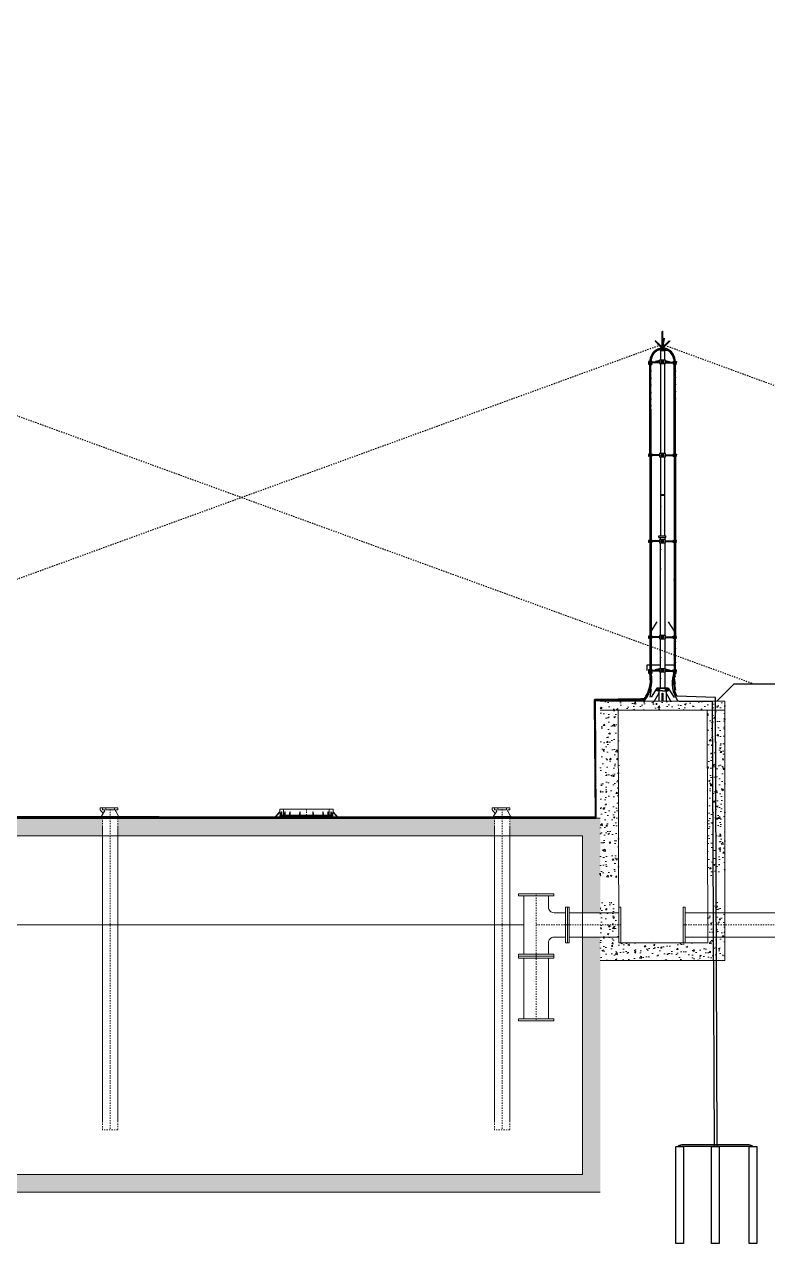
# Model space of a CAD drawing. Header units: millimetres. Extents: x -9869 to 940, y 100 to 694.
# Drawn here: x 552.9 to 612.5, y 166.5 to 264.2 of the extents above; entities that cross this region are included whole.
import ezdxf

# ---------------------------------------------------------------- set-up
doc = ezdxf.new("R2010")
doc.units = ezdxf.units.MM
for name, pattern in [('DASHDOT2', [0.5, 0.25, -0.125, 0, -0.125]), ('DASHED', [0.75, 0.5, -0.25]), ('SGC_DASHDOT', [1, 0.5, -0.25, 0, -0.25]), ('SGC_HIDDEN', [0.375, 0.25, -0.125])]:
    doc.linetypes.add(name, pattern=pattern)
for name, color, linetype, lineweight in [('37-P-HS-AG-Q', 4, 'Continuous', 9), ('Alvenaria', 8, 'Continuous', 9), ('PAREDE', 7, 'Continuous', 9), ('SGC-Conexoes (Linhas Externas)', 6, 'Continuous', 9), ('SGC-EIXOS', 9, 'SGC_DASHDOT', 9), ('SGC-PONTAS', 2, 'SGC_HIDDEN', 9), ('SGC-Tubos (Desenho Bifilar)', 6, 'Continuous', 9)]:
    doc.layers.add(name, color=color, linetype=linetype, lineweight=lineweight)
for name, color, linetype in [('_incêndio 240', 240, 'Continuous'), ('BSBAS--LC--', 1, 'DASHDOT2'), ('level 5', 3, 'Continuous')]:
    doc.layers.add(name, color=color, linetype=linetype)

# ---------------------------------------------------------------- blocks, each defined once
blk = doc.blocks.new('BB-1-CA06-N10-D250-S0-L5800')
at = {"layer": 'SGC-EIXOS'}
blk.add_line((2900, 0), (-2900, 0), dxfattribs=at)
at = {"layer": 'SGC-Tubos (Desenho Bifilar)'}
for p, q in [((2878, 137), (-2878, 137)), ((2878, -137), (-2878, -137))]:
    blk.add_line(p, q, dxfattribs=at)
for points in [[(-2900, -200), (-2900, 200), (-2878, 200), (-2878, -200)], [(2900, -200), (2900, 200), (2878, 200), (2878, -200)]]:
    blk.add_lwpolyline(points, close=True, dxfattribs=at)
blk = doc.blocks.new('BB-1-CG01-N10-D250-S250', base_point=(276853, 44976))
at = {"layer": 'SGC-Conexoes (Linhas Externas)'}
blk.add_line((276525, 44839), (277181, 44839), dxfattribs=at)
for points in [[(276716, 45304), (276716, 45177, -0.414214), (276653, 45113), (276525, 45113)], [(276990, 45304), (276990, 45177, 0.414214), (277054, 45113), (277181, 45113)]]:
    blk.add_lwpolyline(points, format="xyb", dxfattribs=at)
for points in [[(276653, 45326), (277053, 45326), (277053, 45304), (276653, 45304)], [(276503, 44776), (276503, 45176), (276525, 45176), (276525, 44776)], [(277203, 44776), (277203, 45176), (277181, 45176), (277181, 44776)]]:
    blk.add_lwpolyline(points, close=True, dxfattribs=at)
at = {"layer": 'SGC-EIXOS'}
for p, q in [((276853, 44976), (276853, 45326)), ((277203, 44976), (276503, 44976))]:
    blk.add_line(p, q, dxfattribs=at)
blk = doc.blocks.new('BB-1-CA06-N10-D250-S0-L600')
at = {"layer": 'SGC-EIXOS'}
blk.add_line((300, 0), (-300, 0), dxfattribs=at)
at = {"layer": 'SGC-Tubos (Desenho Bifilar)'}
for p, q in [((278, 137), (-278, 137)), ((278, -137), (-278, -137))]:
    blk.add_line(p, q, dxfattribs=at)
for points in [[(-300, -200), (-300, 200), (-278, 200), (-278, -200)], [(300, -200), (300, 200), (278, 200), (278, -200)]]:
    blk.add_lwpolyline(points, close=True, dxfattribs=at)
blk = doc.blocks.new('BB-1-CA06-N10-D250-S0-L727')
at = {"layer": 'SGC-EIXOS'}
blk.add_line((363.5, 0), (-363.5, 0), dxfattribs=at)
at = {"layer": 'SGC-Tubos (Desenho Bifilar)'}
for p, q in [((341.5, 137), (-341.5, 137)), ((341.5, -137), (-341.5, -137))]:
    blk.add_line(p, q, dxfattribs=at)
for points in [[(-363.5, -200), (-363.5, 200), (-341.5, 200), (-341.5, -200)], [(363.5, -200), (363.5, 200), (341.5, 200), (341.5, -200)]]:
    blk.add_lwpolyline(points, close=True, dxfattribs=at)
blk = doc.blocks.new('BB-2-LC01-N0-D0-S0', base_point=(-106625, -46704))
at = {"layer": 'SGC-Conexoes (Linhas Externas)'}
for p, q in [((-106979, -46798), (-106926, -46735)), ((-106975, -46798), (-106921, -46735)), ((-106930, -46798), (-106904, -46735)), ((-106926, -46735), (-106921, -46735)), ((-106925, -46704), (-106325, -46704)), ((-106925, -46704), (-106925, -46735)), ((-106925, -46798), (-106900, -46735)), ((-106921, -46795), (-106921, -46735)), ((-106330, -46771), (-106920, -46771)), ((-106920, -46771), (-106920, -46779)), ((-106920, -46779), (-106330, -46779)), ((-106904, -46735), (-106900, -46735)), ((-106900, -46798), (-106900, -46735)), ((-106884, -46798), (-106869, -46735)), ((-106882, -46704), (-106369, -46704)), ((-106882, -46704), (-106882, -46771)), ((-106879, -46798), (-106865, -46735)), ((-106869, -46735), (-106865, -46735)), ((-106865, -46798), (-106865, -46735)), ((-106822, -46798), (-106812, -46735)), ((-106817, -46798), (-106807, -46735)), ((-106812, -46735), (-106807, -46735)), ((-106807, -46798), (-106807, -46735)), ((-106787, -46771), (-106787, -46779)), ((-106764, -46771), (-106764, -46779)), ((-106708, -46798), (-106701, -46735)), ((-106703, -46798), (-106697, -46735)), ((-106701, -46735), (-106697, -46735)), ((-106697, -46798), (-106697, -46735)), ((-106547, -46798), (-106554, -46735)), ((-106549, -46735), (-106554, -46735)), ((-106554, -46798), (-106554, -46735)), ((-106543, -46798), (-106549, -46735)), ((-106487, -46771), (-106487, -46779)), ((-106464, -46771), (-106464, -46779)), ((-106439, -46735), (-106443, -46735)), ((-106433, -46798), (-106443, -46735)), ((-106443, -46798), (-106443, -46735)), ((-106429, -46798), (-106439, -46735)), ((-106382, -46735), (-106386, -46735)), ((-106371, -46798), (-106386, -46735)), ((-106386, -46798), (-106386, -46735)), ((-106367, -46798), (-106382, -46735)), ((-106369, -46704), (-106369, -46771)), ((-106325, -46798), (-106351, -46735)), ((-106347, -46735), (-106351, -46735)), ((-106351, -46798), (-106351, -46735)), ((-106321, -46798), (-106347, -46735)), ((-106330, -46771), (-106330, -46779)), ((-106276, -46798), (-106329, -46735)), ((-106325, -46735), (-106329, -46735)), ((-106329, -46795), (-106329, -46735)), ((-106325, -46704), (-106325, -46735)), ((-106271, -46798), (-106325, -46735)), ((-107045, -46798), (-106205, -46798)), ((-107045, -46804), (-107045, -46798)), ((-107045, -46804), (-106205, -46804)), ((-106205, -46804), (-106205, -46798)), ((-106205, -46804), (-106205, -46798))]:
    blk.add_line(p, q, dxfattribs=at)
at = {"layer": 'SGC-EIXOS'}
blk.add_line((-106625, -46704), (-106625, -46804), dxfattribs=at)
blk = doc.blocks.new('BB-1-GA01-N0-D0-S0', base_point=(134464, 232532))
at = {"layer": 'SGC-Conexoes (Linhas Externas)'}
for p, q in [((134351, 232646), (134351, 232622)), ((134383, 232646), (134351, 232646)), ((134385, 232582), (134351, 232622)), ((134379, 232646), (134379, 232624)), ((134379, 232646), (134549, 232646)), ((134414, 232646), (134414, 232624)), ((134414, 232624), (134514, 232624)), ((134514, 232646), (134514, 232624)), ((134549, 232646), (134549, 232624)), ((134367, 232549), (134561, 232549)), ((134367, 232532), (134561, 232532))]:
    blk.add_line(p, q, dxfattribs=at)
for points in [[(134367, 232532), (134367, 232549, -0.137976), (134368, 232554), (134402, 232609, 0.58566), (134393, 232624), (134379, 232624)], [(134561, 232532), (134561, 232549, 0.137976), (134559, 232554), (134526, 232609, -0.58566), (134534, 232624), (134549, 232624)]]:
    blk.add_lwpolyline(points, format="xyb", dxfattribs=at)
at = {"layer": 'SGC-EIXOS'}
blk.add_line((134464, 232532), (134464, 232646), dxfattribs=at)
blk = doc.blocks.new('BB-1-CA12-N0-D150-S0-L3500')
at = {"layer": 'SGC-EIXOS'}
blk.add_line((1750, 0), (-1750, 0), dxfattribs=at)
at = {"layer": 'SGC-PONTAS'}
for points in [[(-1649.5, -85), (-1750, -85), (-1750, 85), (-1649.5, 85)], [(1649.5, -85), (1750, -85), (1750, 85), (1649.5, 85)]]:
    blk.add_lwpolyline(points, dxfattribs=at)
at = {"layer": 'SGC-Tubos (Desenho Bifilar)'}
for p, q in [((1649.5, 85), (-1649.5, 85)), ((1649.5, -85), (-1649.5, -85))]:
    blk.add_line(p, q, dxfattribs=at)
blk = doc.blocks.new('*X168')
at = {"color": 0, "linetype": 'ByBlock'}
for p, q in [((387.03, 152.6), (387.03, 152.67)), ((387.04, 152.6), (387.04, 152.67)), ((387.05, 152.6), (387.05, 152.67)), ((387.07, 152.6), (387.07, 152.67)), ((387.08, 152.6), (387.08, 152.67))]:
    blk.add_line(p, q, dxfattribs=at)
blk = doc.blocks.new('*X167')
at = {"color": 0, "linetype": 'ByBlock'}
for p, q in [((387.03, 152.6), (387.03, 152.67)), ((387.04, 152.6), (387.04, 152.67)), ((387.05, 152.6), (387.05, 152.67)), ((387.07, 152.6), (387.07, 152.67)), ((387.08, 152.6), (387.08, 152.67))]:
    blk.add_line(p, q, dxfattribs=at)
blk = doc.blocks.new('*X169')
at = {"color": 0}
for p, q in [((221.64, 187.65), (221.66, 187.65)), ((221.64, 187.62), (221.7, 187.62)), ((221.64, 187.58), (221.76, 187.58)), ((221.64, 187.54), (222.58, 187.54)), ((221.64, 187.5), (222.58, 187.5)), ((221.64, 187.47), (222.58, 187.47)), ((221.64, 187.43), (222.58, 187.43)), ((221.64, 187.39), (222.58, 187.39)), ((221.97, 187.58), (222.25, 187.58)), ((222.03, 187.62), (222.19, 187.62)), ((222.07, 187.65), (222.15, 187.65)), ((222.1, 187.69), (222.12, 187.69)), ((222.46, 187.58), (222.58, 187.58)), ((222.52, 187.62), (222.58, 187.62)), ((222.56, 187.65), (222.58, 187.65))]:
    blk.add_line(p, q, dxfattribs=at)
blk = doc.blocks.new('*X170')
at = {"color": 0, "linetype": 'ByBlock'}
for p, q in [((387.03, 152.6), (387.03, 152.67)), ((387.04, 152.6), (387.04, 152.67)), ((387.05, 152.6), (387.05, 152.67)), ((387.07, 152.6), (387.07, 152.67)), ((387.08, 152.6), (387.08, 152.67))]:
    blk.add_line(p, q, dxfattribs=at)
blk = doc.blocks.new('*X171')
at = {"color": 0, "linetype": 'ByBlock'}
for p, q in [((387.03, 152.6), (387.03, 152.67)), ((387.04, 152.6), (387.04, 152.67)), ((387.05, 152.6), (387.05, 152.67)), ((387.07, 152.6), (387.07, 152.67)), ((387.08, 152.6), (387.08, 152.67))]:
    blk.add_line(p, q, dxfattribs=at)
blk = doc.blocks.new('*X166')
at = {"color": 0, "linetype": 'ByBlock'}
for p, q in [((387.03, 152.6), (387.03, 152.67)), ((387.04, 152.6), (387.04, 152.67)), ((387.05, 152.6), (387.05, 152.67)), ((387.07, 152.6), (387.07, 152.67)), ((387.08, 152.6), (387.08, 152.67))]:
    blk.add_line(p, q, dxfattribs=at)

msp = doc.modelspace()

# ---------------------------------------------------------------- hatches: boundary and pattern name
at = {"layer": '_incêndio 240'}
h = msp.add_hatch(dxfattribs=at)
h.set_pattern_fill('ANSI31', color=256, scale=0.028558)
h.set_pattern_definition([(45, (3301563.98253, -7430699.69552), (-0.0641148643053, 0.0641148643053), [])])
h.paths.add_polyline_path([(473.837, 210.784), (470.541, 210.771), (470.541, 210.66), (473.837, 210.664)])
h.paths.add_polyline_path([(480.894, 210.814), (473.837, 210.784), (473.837, 210.664), (480.894, 210.672)])
h.paths.add_polyline_path([(470.541, 210.771), (469.687, 210.767), (469.688, 210.659), (470.541, 210.66)])
h.paths.add_polyline_path([(481.608, 210.817), (480.894, 210.814), (480.894, 210.672), (481.608, 210.672)])
h.paths.add_polyline_path([(486.874, 210.839), (481.608, 210.817), (481.608, 210.672), (486.874, 210.678)])
h.paths.add_polyline_path([(598.682, 210.009), (602.641, 210.062), (602.782, 210.278, 0.203754), (603.133, 212.217), (603.068, 212.217), (603.043, 212.066, -0.176714), (602.715, 210.389), (602.58, 210.209), (602.315, 210.169), (598.642, 210.11), (598.581, 210.073), (598.662, 200.689), (500.177, 200.768), (499.787, 200.626), (598.739, 200.626)])
at = {"layer": 'Alvenaria'}
h = msp.add_hatch(dxfattribs=at)
h.set_pattern_fill('AR-CONC', color=256, scale=0.00714)
h.set_pattern_definition([(50, (-144.1113, -7117.4084), (1.30071405, -0.11379768), [0.13600817, -1.49608983]), (355, (-144.1113, -7117.4084), (-0.25162169, 1.36405728), [0.10880653, -1.19687603]), (100.451445, (-144.003, -7117.4179), (1.04909236, 1.25025954), [0.11558916, -1.27148176]), (46.1842, (-144.1113, -7117.0457), (1.93537864, -0.30016273), [0.20401225, -2.24413474]), (96.635558, (-143.95, -7117.0707), (1.69495543, 1.7665078), [0.1733838, -1.90722436]), (351.18415, (-144.1113, -7117.0457), (1.6949554, 1.7665078), [0.16320956, -1.7953059]), (21, (-143.93, -7117.1364), (1.08245645, -0.73012609), [0.13600817, -1.49608983]), (326, (-143.93, -7117.1364), (0.44123782, 1.31501666), [0.10880653, -1.19687186]), (71.451445, (-143.8398, -7117.1972), (1.52369427, 0.58489058), [0.11558916, -1.27147957]), (37.5, (-144.11135, -7117.4084), (0.022051195, 0.603683767), [0, -1.18236432, 0, -1.21500628, 0, -1.201405466]), (7.5, (-144.11135, -7117.4084), (0.477061404, 0.71524285), [0, -0.692734925, 0, -1.15516269, 0, -0.45789416]), (327.5, (-144.51574, -7117.4084), (0.968053972, -0.040900576), [0, -0.45336055, 0, -1.41448493, 0, -1.87691269]), (317.5, (-144.6971, -7117.4084), (1.05757366, 0.181533355), [0, -0.58936872, 0, -0.93936307, 0, -1.33288003])])
h.paths.add_polyline_path([(599.053, 200.626), (591.806, 200.626), (591.806, 199.909), (591.806, 199.199), (597.625, 199.199), (597.625, 193.037), (599.053, 193.037)], flags=17)
h.paths.add_polyline_path([(590.593, 199.909), (590.593, 200.626), (590.507, 200.626), (560.393, 200.626), (560.393, 199.909), (560.393, 199.199), (590.593, 199.199)], flags=17)
h.paths.add_polyline_path([(559.179, 200.626), (559.093, 200.626), (528.979, 200.626), (528.979, 199.909), (528.979, 199.199), (558.358, 199.199), (559.179, 199.199), (559.179, 199.909)], flags=17)
h.paths.add_polyline_path([(527.765, 200.626), (527.679, 200.626), (497.565, 200.626), (497.565, 199.909), (497.565, 199.199), (527.765, 199.199), (527.765, 199.909)], flags=17)
h.paths.add_polyline_path([(599.053, 191.081), (597.625, 191.081), (597.625, 172.068), (493.388, 172.068), (493.388, 199.199), (496.351, 199.199), (496.351, 199.909), (496.351, 200.626), (493.388, 200.626), (493.388, 208.621), (492.401, 208.682), (492.401, 208.318), (492.265, 208.318), (491.96, 208.318), (491.96, 175.374), (489.14, 175.374), (489.119, 175.373), (489.119, 175.374), (483.393, 175.374), (483.393, 209.908), (482.679, 209.908), (482.679, 210.622), (481.247, 210.622), (479.823, 210.622), (470.541, 210.622), (470.541, 209.194), (481.965, 209.194), (481.965, 173.946), (491.96, 173.946), (491.96, 170.64), (599.053, 170.64)])
h = msp.add_hatch(dxfattribs=at)
h.set_pattern_fill('AR-CONC', color=256, scale=0.00714)
h.set_pattern_definition([(50, (629.974, -6763.8705), (1.30071405, -0.11379768), [0.13600817, -1.49608983]), (355, (629.974, -6763.8705), (-0.25162169, 1.36405728), [0.10880653, -1.19687603]), (100.451445, (630.0823, -6763.88), (1.04909236, 1.25025954), [0.11558916, -1.27148176]), (46.1842, (629.974, -6763.5078), (1.93537864, -0.30016273), [0.20401225, -2.24413474]), (96.635558, (630.1352, -6763.5328), (1.69495543, 1.7665078), [0.1733838, -1.90722436]), (351.18415, (629.974, -6763.5078), (1.6949554, 1.7665078), [0.16320956, -1.7953059]), (21, (630.1553, -6763.5985), (1.08245645, -0.73012609), [0.13600817, -1.49608983]), (326, (630.1553, -6763.5985), (0.44123782, 1.31501666), [0.10880653, -1.19687186]), (71.451445, (630.2455, -6763.6593), (1.52369427, 0.58489058), [0.11558916, -1.27147957]), (37.5, (629.97395, -6763.8705), (0.022051195, 0.603683767), [0, -1.18236432, 0, -1.21500628, 0, -1.20140547]), (7.5, (629.97395, -6763.8705), (0.477061404, 0.71524285), [0, -0.692734925, 0, -1.15516269, 0, -0.45789416]), (327.5, (629.56956, -6763.8705), (0.968053972, -0.040900576), [0, -0.45336055, 0, -1.41448493, 0, -1.87691269]), (317.5, (629.3882, -6763.8705), (1.05757366, 0.18153335), [0, -0.58936872, 0, -0.93936307, 0, -1.33288003])])
h.paths.add_polyline_path([(609.048, 209.974), (599.053, 209.974), (599.053, 209.26), (609.048, 209.26)])
h.paths.add_polyline_path([(609.048, 209.26), (607.687, 209.26), (607.687, 195.828), (609.048, 195.828)])
edge = h.paths.add_edge_path()
edge.add_line((600.547, 209.26), (599.053, 209.26))
edge.add_line((599.053, 209.26), (599.053, 195.964))
edge.add_line((599.053, 195.964), (599.796, 197.652))
edge.add_arc((599.976, 198.06), 0.446, 180, 246.23885, ccw=False)
edge.add_arc((599.976, 198.06), 0.446, 0, 180, ccw=False)
edge.add_arc((599.976, 198.06), 0.446, -113.76115, 0, ccw=False)
edge.add_line((599.796, 197.652), (599.053, 195.964))
edge.add_line((599.053, 195.964), (599.053, 195.828))
edge.add_line((599.053, 195.828), (600.547, 195.828))
edge.add_line((600.547, 195.828), (600.547, 209.26))
h.paths.add_polyline_path([(600.547, 193.872), (599.053, 193.872), (599.053, 189.205), (609.048, 189.205), (609.048, 193.872), (607.687, 193.872), (607.687, 190.631), (600.547, 190.631)])

# ---------------------------------------------------------------- linework, layer by layer
at = {"layer": '37-P-HS-AG-Q'}
msp.add_line((592.944, 192.059), (493.388, 192.059), dxfattribs=at)
at = {"layer": '_incêndio 240'}
for p, q in [((604.012, 238.494), (604.011, 239.571)), ((604.07, 238.494), (604.07, 239.571)), ((603.785, 238.488), (603.473, 238.8)), ((603.832, 238.524), (603.514, 238.842)), ((603.785, 238.488), (603.95, 238.324)), ((603.991, 238.365), (603.825, 238.531)), ((603.983, 238.494), (604.099, 238.494)), ((603.983, 238.378), (603.983, 238.494)), ((603.983, 238.378), (604.098, 238.378)), ((604.068, 238.596), (604.154, 239.037)), ((604.089, 238.365), (604.255, 238.531)), ((604.126, 238.592), (604.098, 238.451)), ((604.098, 238.378), (604.098, 238.494)), ((604.126, 238.592), (604.211, 239.026)), ((604.295, 238.488), (604.13, 238.324)), ((604.249, 238.524), (604.566, 238.842)), ((604.295, 238.488), (604.607, 238.801)), ((603.128, 237.599), (603.062, 237.195)), ((603.205, 237.782), (603.155, 237.446)), ((603.311, 237.924), (603.312, 237.778)), ((603.536, 238.126), (603.515, 237.992)), ((603.681, 238.208), (603.66, 238.074)), ((603.844, 238.257), (603.822, 238.123)), ((603.886, 238.076), (604.199, 238.076)), ((603.886, 238.076), (603.886, 237.296)), ((603.924, 238.283), (603.924, 238.273)), ((603.94, 238.334), (603.925, 238.32)), ((603.925, 238.32), (603.925, 238.274)), ((603.929, 238.083), (603.929, 238.156)), ((604.147, 238.083), (603.929, 238.083)), ((604.039, 238.286), (604.039, 238.162)), ((604.14, 238.334), (604.152, 238.32)), ((604.147, 238.153), (604.147, 238.083)), ((604.152, 238.32), (604.152, 238.274)), ((604.199, 238.076), (604.199, 237.296)), ((604.258, 238.257), (604.279, 238.123)), ((604.42, 238.208), (604.442, 238.074)), ((604.565, 238.126), (604.586, 237.992)), ((604.79, 237.924), (604.789, 237.778)), ((604.897, 237.782), (604.947, 237.446)), ((604.973, 237.599), (605.039, 237.195)), ((603.217, 237.195), (602.935, 237.195)), ((603.217, 237.19), (602.935, 237.19)), ((602.935, 237.16), (603.217, 237.159)), ((602.95, 237.144), (602.935, 237.16)), ((602.95, 237.094), (602.935, 237.079)), ((602.935, 237.079), (603.217, 237.079)), ((603.217, 237.048), (602.935, 237.048)), ((603.217, 237.043), (602.935, 237.043)), ((603.202, 237.144), (602.951, 237.144)), ((603.202, 237.094), (602.951, 237.094)), ((603.024, 229.772), (603.026, 237.043)), ((603.119, 236.973), (603.024, 236.394)), ((603.119, 236.472), (603.024, 235.893)), ((603.037, 237.043), (603.026, 236.975)), ((603.128, 229.772), (603.119, 237.043)), ((603.202, 237.144), (603.217, 237.159)), ((603.823, 237.144), (603.202, 237.144)), ((603.823, 237.094), (603.202, 237.094)), ((603.202, 237.094), (603.217, 237.079)), ((603.823, 237.288), (603.484, 237.196)), ((603.484, 237.196), (603.497, 237.148)), ((603.497, 237.148), (603.823, 237.233)), ((603.815, 237.296), (603.815, 237.043)), ((603.898, 237.296), (603.815, 237.296)), ((603.815, 237.043), (603.898, 237.043)), ((603.886, 237.043), (603.886, 229.818)), ((604.041, 237.296), (603.888, 237.296)), ((603.888, 237.043), (604.041, 237.043)), ((603.945, 237.187), (603.909, 237.187)), ((603.909, 237.187), (603.937, 237.187)), ((603.909, 237.187), (603.909, 237.15)), ((603.909, 237.15), (603.909, 237.187)), ((603.909, 237.15), (603.945, 237.15)), ((603.915, 237.187), (603.915, 237.15)), ((603.922, 237.187), (603.922, 237.15)), ((603.928, 237.187), (603.928, 237.15)), ((603.934, 237.187), (603.934, 237.15)), ((603.937, 237.187), (603.945, 237.187)), ((603.939, 237.187), (603.939, 237.15)), ((603.945, 237.215), (603.945, 237.124)), ((603.989, 237.214), (603.945, 237.214)), ((603.99, 237.197), (603.945, 237.197)), ((603.99, 237.142), (603.945, 237.142)), ((603.945, 237.124), (603.99, 237.124)), ((603.991, 237.043), (603.991, 237.296)), ((604.041, 237.296), (604.041, 237.043)), ((604.211, 237.296), (604.041, 237.296)), ((604.041, 237.043), (604.211, 237.043)), ((604.091, 237.213), (604.139, 237.213)), ((604.139, 237.195), (604.091, 237.195)), ((604.091, 237.141), (604.139, 237.141)), ((604.139, 237.123), (604.091, 237.123)), ((604.092, 237.296), (604.092, 237.043)), ((604.139, 237.213), (604.139, 237.123)), ((604.199, 237.043), (604.199, 229.818)), ((604.278, 237.296), (604.211, 237.296)), ((604.211, 237.043), (604.278, 237.043)), ((604.278, 237.043), (604.278, 237.296)), ((604.278, 237.288), (604.617, 237.196)), ((604.604, 237.148), (604.278, 237.233)), ((604.278, 237.144), (604.899, 237.144)), ((604.278, 237.094), (604.899, 237.094)), ((604.617, 237.196), (604.604, 237.148)), ((604.884, 237.195), (605.167, 237.195)), ((604.884, 237.19), (605.167, 237.19)), ((605.167, 237.16), (604.884, 237.159)), ((604.899, 237.144), (604.884, 237.159)), ((604.899, 237.094), (604.884, 237.079)), ((605.167, 237.079), (604.884, 237.079)), ((604.884, 237.048), (605.167, 237.048)), ((604.884, 237.043), (605.167, 237.043)), ((604.899, 237.144), (605.15, 237.144)), ((604.899, 237.094), (605.15, 237.094)), ((604.973, 229.772), (604.982, 237.043)), ((604.982, 236.973), (605.077, 236.394)), ((604.982, 236.472), (605.077, 235.893)), ((605.064, 237.043), (605.075, 236.975)), ((605.077, 229.772), (605.075, 237.043)), ((605.151, 237.144), (605.167, 237.16)), ((605.151, 237.094), (605.167, 237.079)), ((603.119, 235.899), (603.026, 235.332)), ((604.982, 235.899), (605.075, 235.332)), ((603.124, 235.368), (603.026, 234.771)), ((603.119, 234.751), (603.026, 234.185)), ((604.977, 235.368), (605.075, 234.771)), ((604.982, 234.751), (605.075, 234.185)), ((603.122, 233.699), (603.022, 233.087)), ((603.124, 234.248), (603.024, 233.636)), ((604.971, 233.699), (605.071, 233.087)), ((604.973, 234.248), (605.073, 233.636)), ((603.119, 232.601), (603.018, 231.989)), ((603.12, 233.15), (603.02, 232.538)), ((604.967, 232.601), (605.067, 231.989)), ((604.969, 233.15), (605.069, 232.538)), ((603.117, 232.052), (603.016, 231.44)), ((604.965, 232.052), (605.065, 231.44)), ((603.113, 230.954), (603.012, 230.341)), ((603.115, 231.503), (603.014, 230.89)), ((604.961, 230.954), (605.061, 230.341)), ((604.963, 231.503), (605.063, 230.89)), ((603.217, 229.772), (602.935, 229.772)), ((603.217, 229.767), (602.935, 229.767)), ((602.935, 229.736), (603.217, 229.736)), ((602.95, 229.721), (602.935, 229.736)), ((602.95, 229.671), (602.935, 229.656)), ((602.935, 229.656), (603.217, 229.656)), ((603.217, 229.625), (602.935, 229.625)), ((603.217, 229.62), (602.935, 229.62)), ((603.202, 229.721), (602.951, 229.721)), ((603.202, 229.671), (602.951, 229.671)), ((603.111, 230.405), (603.01, 229.792)), ((603.024, 229.62), (603.024, 222.87)), ((603.122, 229.62), (603.024, 229.021)), ((603.03, 229.62), (603.024, 229.582)), ((603.128, 229.62), (603.128, 222.87)), ((603.202, 229.721), (603.217, 229.736)), ((603.823, 229.721), (603.202, 229.721)), ((603.823, 229.671), (603.202, 229.671)), ((603.202, 229.671), (603.217, 229.656)), ((603.815, 229.818), (603.815, 229.566)), ((603.898, 229.818), (603.815, 229.818)), ((603.815, 229.566), (603.898, 229.566)), ((603.886, 229.566), (603.886, 223.242)), ((604.041, 229.818), (603.888, 229.818)), ((603.888, 229.566), (604.041, 229.566)), ((603.945, 229.709), (603.909, 229.709)), ((603.909, 229.709), (603.937, 229.709)), ((603.909, 229.709), (603.909, 229.672)), ((603.909, 229.672), (603.909, 229.709)), ((603.909, 229.672), (603.945, 229.672)), ((603.915, 229.709), (603.915, 229.672)), ((603.922, 229.709), (603.922, 229.672)), ((603.928, 229.709), (603.928, 229.672)), ((603.934, 229.709), (603.934, 229.672)), ((603.937, 229.709), (603.945, 229.709)), ((603.939, 229.709), (603.939, 229.673)), ((603.945, 229.737), (603.945, 229.647)), ((603.989, 229.736), (603.945, 229.736)), ((603.99, 229.719), (603.945, 229.719)), ((603.99, 229.664), (603.945, 229.664)), ((603.945, 229.647), (603.99, 229.647)), ((603.99, 229.818), (604.093, 229.818)), ((603.991, 229.566), (603.991, 229.818)), ((604.041, 229.818), (604.041, 229.566)), ((604.211, 229.818), (604.041, 229.818)), ((604.041, 229.566), (604.211, 229.566)), ((604.091, 229.735), (604.139, 229.735)), ((604.091, 229.718), (604.139, 229.718)), ((604.091, 229.663), (604.139, 229.663)), ((604.139, 229.646), (604.091, 229.646)), ((604.092, 229.818), (604.092, 229.566)), ((604.139, 229.735), (604.139, 229.646)), ((604.199, 229.566), (604.199, 223.242)), ((604.278, 229.818), (604.211, 229.818)), ((604.211, 229.566), (604.278, 229.566)), ((604.278, 229.566), (604.278, 229.818)), ((604.278, 229.721), (604.899, 229.721)), ((604.278, 229.671), (604.899, 229.671)), ((604.884, 229.772), (605.167, 229.772)), ((604.884, 229.767), (605.167, 229.767)), ((605.167, 229.736), (604.884, 229.736)), ((604.899, 229.721), (604.884, 229.736)), ((604.899, 229.671), (604.884, 229.656)), ((605.167, 229.656), (604.884, 229.656)), ((604.884, 229.625), (605.167, 229.625)), ((604.884, 229.62), (605.167, 229.62)), ((604.899, 229.721), (605.15, 229.721)), ((604.899, 229.671), (605.15, 229.671)), ((604.959, 230.405), (605.06, 229.792)), ((604.973, 229.62), (604.973, 222.87)), ((604.979, 229.62), (605.077, 229.021)), ((605.071, 229.62), (605.077, 229.582)), ((605.077, 229.62), (605.077, 222.87)), ((605.151, 229.721), (605.167, 229.736)), ((605.151, 229.671), (605.167, 229.656)), ((603.142, 229.124), (603.042, 228.512)), ((604.991, 229.124), (605.091, 228.512)), ((603.138, 228.026), (603.038, 227.414)), ((603.14, 228.575), (603.04, 227.963)), ((604.987, 228.026), (605.087, 227.414)), ((604.989, 228.575), (605.089, 227.963)), ((603.134, 226.928), (603.034, 226.315)), ((603.136, 227.477), (603.036, 226.864)), ((604.983, 226.928), (605.083, 226.315)), ((604.985, 227.477), (605.085, 226.864)), ((603.13, 225.83), (603.03, 225.217)), ((603.132, 226.379), (603.032, 225.766)), ((604.979, 225.83), (605.079, 225.217)), ((604.981, 226.379), (605.081, 225.766)), ((603.126, 224.732), (603.026, 224.119)), ((603.128, 225.281), (603.028, 224.668)), ((604.975, 224.732), (605.075, 224.119)), ((604.977, 225.281), (605.077, 224.668)), ((603.128, 224.183), (603.026, 223.558)), ((604.973, 224.183), (605.075, 223.558)), ((603.217, 222.87), (602.935, 222.87)), ((603.217, 222.865), (602.935, 222.865)), ((602.935, 222.835), (603.217, 222.835)), ((602.95, 222.82), (602.935, 222.835)), ((602.95, 222.769), (602.935, 222.754)), ((602.935, 222.754), (603.217, 222.754)), ((603.217, 222.724), (602.935, 222.724)), ((603.202, 222.82), (602.951, 222.82)), ((603.202, 222.769), (602.951, 222.769)), ((603.128, 223.622), (603.026, 222.997)), ((603.128, 223.061), (603.097, 222.87)), ((603.202, 222.82), (603.217, 222.835)), ((603.823, 222.82), (603.202, 222.82)), ((603.823, 222.769), (603.202, 222.769)), ((603.202, 222.769), (603.217, 222.754)), ((603.761, 223.242), (604.325, 223.242)), ((603.761, 223.092), (603.761, 223.242)), ((603.761, 223.092), (604.325, 223.092)), ((603.815, 222.917), (603.815, 222.664)), ((603.898, 222.917), (603.815, 222.917)), ((603.848, 223.092), (603.848, 222.917)), ((604.041, 222.917), (603.888, 222.917)), ((603.909, 222.808), (603.937, 222.808)), ((603.945, 222.808), (603.909, 222.808)), ((603.909, 222.771), (603.909, 222.808)), ((603.909, 222.808), (603.909, 222.771)), ((603.945, 222.771), (603.909, 222.771)), ((603.915, 222.808), (603.915, 222.771)), ((603.922, 222.808), (603.922, 222.771)), ((603.928, 222.808), (603.928, 222.771)), ((603.934, 222.808), (603.934, 222.771)), ((603.937, 222.808), (603.945, 222.808)), ((603.939, 222.808), (603.939, 222.771)), ((603.945, 222.835), (603.945, 222.745)), ((603.989, 222.835), (603.945, 222.835)), ((603.99, 222.818), (603.945, 222.818)), ((603.99, 222.763), (603.945, 222.763)), ((603.945, 222.745), (603.99, 222.745)), ((603.991, 222.664), (603.991, 222.917)), ((604.041, 222.917), (604.041, 222.664)), ((604.211, 222.917), (604.041, 222.917)), ((604.091, 222.834), (604.139, 222.834)), ((604.139, 222.816), (604.091, 222.816)), ((604.139, 222.762), (604.091, 222.762)), ((604.139, 222.744), (604.091, 222.744)), ((604.092, 222.917), (604.092, 222.664)), ((604.139, 222.834), (604.139, 222.744)), ((604.278, 222.917), (604.211, 222.917)), ((604.239, 223.092), (604.239, 222.917)), ((604.278, 222.664), (604.278, 222.917)), ((604.278, 222.82), (604.899, 222.82)), ((604.278, 222.769), (604.899, 222.769)), ((604.325, 223.092), (604.325, 223.242)), ((604.884, 222.87), (605.167, 222.87)), ((604.884, 222.865), (605.167, 222.865)), ((605.167, 222.835), (604.884, 222.835)), ((604.899, 222.82), (604.884, 222.835)), ((604.899, 222.769), (604.884, 222.754)), ((605.167, 222.754), (604.884, 222.754)), ((604.884, 222.724), (605.167, 222.724)), ((604.899, 222.82), (605.15, 222.82)), ((604.899, 222.769), (605.15, 222.769)), ((604.973, 223.622), (605.075, 222.997)), ((604.973, 223.061), (605.004, 222.87)), ((605.151, 222.82), (605.167, 222.835)), ((605.151, 222.769), (605.167, 222.754)), ((603.217, 222.719), (602.935, 222.719)), ((603.024, 222.719), (603.026, 217.493)), ((603.11, 221.825), (603.026, 221.314)), ((603.072, 222.719), (603.03, 222.462)), ((603.128, 222.555), (603.033, 221.976)), ((603.128, 222.719), (603.128, 217.493)), ((603.815, 222.664), (603.898, 222.664)), ((603.848, 222.664), (603.848, 216.58)), ((603.888, 222.664), (604.041, 222.664)), ((604.041, 222.664), (604.211, 222.664)), ((604.211, 222.664), (604.278, 222.664)), ((604.239, 222.664), (604.239, 216.58)), ((604.884, 222.719), (605.167, 222.719)), ((604.973, 222.719), (604.973, 217.493)), ((604.973, 222.555), (605.068, 221.976)), ((604.992, 221.825), (605.075, 221.314)), ((605.029, 222.719), (605.071, 222.462)), ((605.077, 222.719), (605.075, 217.493)), ((603.122, 220.829), (603.022, 220.216)), ((603.124, 221.378), (603.024, 220.765)), ((604.971, 220.829), (605.071, 220.216)), ((604.973, 221.378), (605.073, 220.765)), ((603.12, 220.28), (603.02, 219.667)), ((604.969, 220.28), (605.069, 219.667)), ((603.119, 219.73), (603.018, 219.118)), ((604.967, 219.73), (605.067, 219.118)), ((603.026, 217.493), (603.027, 215.496)), ((603.128, 217.493), (603.129, 215.648)), ((604.973, 217.493), (604.972, 215.648)), ((605.075, 217.493), (605.075, 215.496)), ((603.128, 215.915), (603.027, 215.295)), ((603.591, 216.352), (603.129, 215.618)), ((603.848, 216.754), (603.849, 215.238)), ((604.239, 216.754), (604.24, 215.238)), ((604.502, 216.352), (604.972, 215.604)), ((604.973, 215.915), (605.075, 215.295)), ((603.217, 215.186), (602.935, 215.186)), ((603.217, 215.181), (602.935, 215.181)), ((602.935, 215.151), (603.217, 215.151)), ((602.95, 215.135), (602.935, 215.151)), ((602.95, 215.085), (602.935, 215.07)), ((602.935, 215.07), (603.217, 215.07)), ((603.217, 215.039), (602.935, 215.04)), ((603.217, 215.034), (602.935, 215.034)), ((603.202, 215.135), (602.951, 215.135)), ((603.202, 215.085), (602.951, 215.085)), ((603.076, 215.034), (603.026, 214.73)), ((603.027, 215.496), (603.027, 215.186)), ((603.027, 215.034), (603.027, 212.817)), ((603.129, 215.358), (603.101, 215.186)), ((603.129, 215.648), (603.129, 215.186)), ((603.129, 215.034), (603.13, 212.817)), ((603.202, 215.135), (603.217, 215.151)), ((603.823, 215.135), (603.202, 215.135)), ((603.823, 215.085), (603.202, 215.085)), ((603.202, 215.085), (603.217, 215.07)), ((603.815, 215.238), (603.815, 214.985)), ((603.898, 215.238), (603.815, 215.238)), ((603.815, 214.985), (603.898, 214.985)), ((603.849, 214.985), (603.849, 212.588)), ((604.041, 215.238), (603.888, 215.238)), ((603.888, 214.985), (604.041, 214.985)), ((603.909, 215.129), (603.937, 215.129)), ((603.945, 215.129), (603.909, 215.129)), ((603.909, 215.092), (603.909, 215.129)), ((603.909, 215.129), (603.909, 215.092)), ((603.909, 215.092), (603.945, 215.092)), ((603.915, 215.129), (603.915, 215.092)), ((603.922, 215.129), (603.922, 215.092)), ((603.928, 215.129), (603.928, 215.092)), ((603.934, 215.129), (603.934, 215.092)), ((603.937, 215.129), (603.945, 215.129)), ((603.939, 215.129), (603.939, 215.092)), ((603.945, 215.157), (603.945, 215.066)), ((603.989, 215.156), (603.945, 215.156)), ((603.99, 215.139), (603.945, 215.139)), ((603.99, 215.084), (603.945, 215.084)), ((603.945, 215.066), (603.99, 215.066)), ((603.991, 214.985), (603.991, 215.238)), ((604.211, 215.238), (604.041, 215.238)), ((604.041, 215.238), (604.041, 214.985)), ((604.041, 214.985), (604.211, 214.985)), ((604.091, 215.155), (604.139, 215.155)), ((604.091, 215.137), (604.139, 215.137)), ((604.091, 215.083), (604.139, 215.083)), ((604.139, 215.065), (604.091, 215.065)), ((604.092, 215.238), (604.092, 214.985)), ((604.139, 215.155), (604.139, 215.065)), ((604.278, 215.238), (604.211, 215.238)), ((604.211, 214.985), (604.278, 214.985)), ((604.238, 214.985), (604.24, 212.588)), ((604.24, 215.442), (604.24, 215.287)), ((604.278, 214.985), (604.278, 215.238)), ((604.278, 215.135), (604.899, 215.135)), ((604.278, 215.085), (604.899, 215.085)), ((604.884, 215.186), (605.167, 215.186)), ((604.884, 215.181), (605.167, 215.181)), ((605.167, 215.151), (604.884, 215.151)), ((604.899, 215.135), (604.884, 215.151)), ((604.899, 215.085), (604.884, 215.07)), ((605.167, 215.07), (604.884, 215.07)), ((604.884, 215.039), (605.167, 215.04)), ((604.884, 215.034), (605.167, 215.034)), ((604.899, 215.135), (605.15, 215.135)), ((604.899, 215.085), (605.15, 215.085)), ((604.972, 215.648), (604.972, 215.186)), ((604.972, 215.358), (605, 215.186)), ((604.972, 215.034), (604.972, 212.817)), ((605.025, 215.034), (605.075, 214.73)), ((605.074, 215.034), (605.074, 212.817)), ((605.075, 215.496), (605.075, 215.186)), ((605.151, 215.135), (605.167, 215.151)), ((605.151, 215.085), (605.167, 215.07)), ((603.128, 214.793), (603.026, 214.169)), ((603.128, 214.232), (603.026, 213.608)), ((604.973, 214.793), (605.075, 214.169)), ((604.973, 214.232), (605.075, 213.608)), ((603.121, 213.077), (603.021, 212.464)), ((603.125, 213.638), (603.023, 213.014)), ((603.128, 213.671), (603.026, 213.047)), ((604.969, 213.638), (605.072, 213.014)), ((604.969, 213.077), (605.07, 212.464)), ((604.973, 213.671), (605.075, 213.047)), ((603.027, 212.864), (602.783, 212.864)), ((602.783, 212.864), (602.783, 212.436)), ((603.217, 212.487), (602.935, 212.487)), ((603.217, 212.482), (602.935, 212.482)), ((602.935, 212.452), (603.217, 212.452)), ((602.95, 212.437), (602.935, 212.452)), ((602.95, 212.386), (602.935, 212.371)), ((602.935, 212.371), (603.217, 212.371)), ((603.217, 212.341), (602.935, 212.341)), ((603.217, 212.336), (602.935, 212.336)), ((603.202, 212.437), (602.951, 212.437)), ((603.202, 212.386), (602.951, 212.386)), ((603.119, 212.528), (603.019, 211.915)), ((603.121, 211.979), (603.019, 211.354)), ((603.034, 212.336), (603.02, 212.252)), ((603.027, 212.817), (603.027, 212.487)), ((603.13, 212.923), (603.058, 212.487)), ((603.166, 211.982), (603.068, 211.512)), ((603.849, 212.864), (603.13, 212.864)), ((603.13, 212.817), (603.13, 212.487)), ((603.805, 212.437), (603.184, 212.437)), ((603.805, 212.386), (603.184, 212.386)), ((603.202, 212.437), (603.217, 212.452)), ((603.202, 212.386), (603.217, 212.371)), ((603.805, 212.58), (603.465, 212.489)), ((603.465, 212.489), (603.478, 212.44)), ((603.478, 212.44), (603.805, 212.525)), ((603.823, 212.58), (603.484, 212.489)), ((603.484, 212.489), (603.497, 212.44)), ((603.497, 212.44), (603.823, 212.525)), ((603.898, 212.588), (603.815, 212.588)), ((603.815, 212.588), (603.815, 212.336)), ((603.815, 212.336), (603.898, 212.336)), ((603.849, 212.336), (603.849, 211.037)), ((604.041, 212.588), (603.888, 212.588)), ((603.888, 212.336), (604.041, 212.336)), ((603.945, 212.48), (603.909, 212.48)), ((603.909, 212.48), (603.937, 212.48)), ((603.909, 212.48), (603.909, 212.443)), ((603.909, 212.443), (603.909, 212.48)), ((603.909, 212.443), (603.945, 212.443)), ((603.915, 212.48), (603.915, 212.443)), ((603.922, 212.48), (603.922, 212.443)), ((603.928, 212.48), (603.928, 212.443)), ((603.934, 212.48), (603.934, 212.443)), ((603.937, 212.48), (603.945, 212.48)), ((603.939, 212.479), (603.939, 212.443)), ((603.989, 212.507), (603.945, 212.507)), ((603.945, 212.507), (603.945, 212.417)), ((603.99, 212.49), (603.945, 212.49)), ((603.99, 212.434), (603.945, 212.434)), ((603.945, 212.417), (603.99, 212.417)), ((603.991, 212.336), (603.991, 212.588)), ((604.211, 212.588), (604.041, 212.588)), ((604.041, 212.588), (604.041, 212.336)), ((604.041, 212.336), (604.211, 212.336)), ((604.091, 212.505), (604.139, 212.505)), ((604.139, 212.488), (604.091, 212.488)), ((604.139, 212.434), (604.091, 212.434)), ((604.139, 212.416), (604.091, 212.416)), ((604.092, 212.588), (604.092, 212.336)), ((604.139, 212.505), (604.139, 212.416)), ((604.278, 212.588), (604.211, 212.588)), ((604.211, 212.336), (604.278, 212.336)), ((604.972, 212.864), (604.24, 212.864)), ((604.24, 212.336), (604.241, 211.037)), ((604.278, 212.336), (604.278, 212.588)), ((604.278, 212.58), (604.617, 212.489)), ((604.604, 212.44), (604.278, 212.525)), ((604.278, 212.437), (604.899, 212.437)), ((604.278, 212.386), (604.899, 212.386)), ((604.617, 212.489), (604.604, 212.44)), ((604.873, 211.995), (604.935, 211.519)), ((604.884, 212.487), (605.167, 212.487)), ((604.884, 212.482), (605.167, 212.482)), ((605.167, 212.452), (604.884, 212.452)), ((604.899, 212.437), (604.884, 212.452)), ((604.899, 212.386), (604.884, 212.371)), ((605.167, 212.371), (604.884, 212.371)), ((604.884, 212.341), (605.167, 212.341)), ((604.884, 212.336), (605.167, 212.336)), ((604.899, 212.437), (605.15, 212.437)), ((604.899, 212.386), (605.15, 212.386)), ((604.965, 211.979), (605.068, 211.354)), ((604.967, 212.528), (605.068, 211.915)), ((604.972, 212.923), (605.043, 212.487)), ((604.972, 212.817), (604.972, 212.487)), ((605.074, 212.817), (605.074, 212.487)), ((605.151, 212.437), (605.167, 212.452)), ((605.151, 212.386), (605.167, 212.371)), ((603.133, 211.493), (603.03, 210.869)), ((603.594, 211.033), (603.133, 210.301)), ((603.594, 211.037), (603.595, 210.808)), ((604.507, 211.037), (603.594, 211.037)), ((603.771, 211.037), (604.33, 211.037)), ((603.771, 210.925), (603.771, 211.037)), ((604.33, 211.037), (604.33, 210.925)), ((604.507, 211.037), (604.506, 210.808)), ((604.507, 211.033), (604.977, 210.287)), ((604.977, 211.493), (605.08, 210.869)), ((598.683, 210.009), (602.641, 210.062)), ((602.641, 210.062), (602.782, 210.278)), ((602.938, 210.547), (602.753, 210.389)), ((603.133, 210.932), (603.03, 210.308)), ((603.38, 209.972), (603.771, 210.645)), ((604.051, 210.808), (603.595, 210.808)), ((603.771, 209.972), (603.771, 210.925)), ((604.028, 209.972), (604.028, 210.634)), ((604.028, 210.634), (604.073, 210.634)), ((604.051, 210.808), (604.506, 210.808)), ((604.073, 210.634), (604.073, 209.972)), ((604.33, 210.925), (604.33, 209.974)), ((604.722, 209.974), (604.33, 210.645)), ((604.977, 210.932), (605.08, 210.308)), ((598.739, 200.626), (598.682, 210.009)), ((493.573, 200.626), (598.739, 200.626)), ((608.286, 174.294), (605.37, 174.294)), ((610.989, 174.437), (605.583, 174.437)), ((608.154, 174.359), (608.19, 174.348)), ((611.202, 174.294), (608.286, 174.294))]:
    msp.add_line(p, q, dxfattribs=at)
for points in [[(604.069, 239.569), (604.04, 239.62), (604.01, 239.569)], [(603.473, 238.8), (603.514, 238.842), (603.458, 238.857)], [(604.211, 239.026), (604.154, 239.037), (604.192, 239.081)], [(604.607, 238.801), (604.566, 238.842), (604.622, 238.857)], [(603.184, 237.041), (603.184, 236.952), (602.955, 236.952), (602.955, 237.041)], [(604.917, 237.041), (604.917, 236.952), (605.146, 236.952), (605.146, 237.041)], [(603.184, 212.305), (603.184, 212.217), (602.955, 212.217), (602.955, 212.305)], [(604.917, 212.305), (604.917, 212.217), (605.146, 212.217), (605.146, 212.305)], [(603.709, 210.98), (603.763, 210.949), (603.763, 210.887), (603.71, 210.856), (603.656, 210.887), (603.656, 210.949)], [(604.392, 210.98), (604.339, 210.949), (604.339, 210.887), (604.392, 210.856), (604.446, 210.887), (604.446, 210.949)]]:
    msp.add_lwpolyline(points, close=True, dxfattribs=at)
for points in [[(603.983, 238.378), (603.98, 238.376)], [(604.1, 238.376), (604.098, 238.378)], [(603.566, 238.146), (603.61, 238.171), (603.648, 238.192), (603.682, 238.207), (603.711, 238.219), (603.737, 238.228), (603.761, 238.235), (603.782, 238.241), (603.802, 238.246), (603.822, 238.251), (603.841, 238.256), (603.859, 238.261), (603.877, 238.265), (603.894, 238.269), (603.91, 238.272), (603.926, 238.274), (603.94, 238.274)], [(603.948, 238.163), (603.922, 238.156), (603.9, 238.15), (603.881, 238.144), (603.864, 238.139), (603.85, 238.134), (603.838, 238.129), (603.827, 238.126), (603.817, 238.123), (603.807, 238.121), (603.796, 238.12), (603.785, 238.118), (603.771, 238.117), (603.755, 238.115), (603.735, 238.111), (603.71, 238.106), (603.68, 238.099)], [(604.153, 238.163), (604.179, 238.156), (604.201, 238.15), (604.221, 238.144), (604.237, 238.139), (604.251, 238.134), (604.263, 238.129), (604.274, 238.126), (604.285, 238.123), (604.295, 238.121), (604.305, 238.12), (604.316, 238.118), (604.33, 238.117), (604.346, 238.115), (604.367, 238.111), (604.391, 238.106), (604.421, 238.099)], [(604.535, 238.146), (604.492, 238.171), (604.453, 238.192), (604.42, 238.207), (604.39, 238.219), (604.364, 238.228), (604.341, 238.235), (604.319, 238.241), (604.299, 238.246), (604.279, 238.251), (604.26, 238.256), (604.242, 238.261), (604.225, 238.265), (604.208, 238.269), (604.191, 238.272), (604.176, 238.274), (604.161, 238.274)], [(602.58, 210.209), (602.315, 210.169), (598.642, 210.11), (598.581, 210.073), (598.662, 200.689), (493.769, 200.774), (493.647, 210.868), (469.687, 210.767)], [(602.715, 210.389), (602.58, 210.209)], [(605.116, 210.278), (605.239, 210.05), (605.392, 209.974), (608.036, 209.974), (608.191, 174.294)], [(608.435, 174.294), (608.299, 210.282), (605.192, 210.389)]]:
    msp.add_lwpolyline(points, dxfattribs=at)
at = {"layer": '_incêndio 240', "linetype": 'Continuous'}
for points in [[(605.118, 174.294), (605.734, 174.294), (605.734, 166.526), (605.118, 166.526)], [(607.978, 174.294), (608.595, 174.294), (608.595, 166.526), (607.978, 166.526)], [(610.989, 174.294), (611.606, 174.294), (611.606, 166.526), (610.989, 166.526)]]:
    msp.add_lwpolyline(points, close=True, dxfattribs=at)
at = {"layer": '_incêndio 240'}
for centre in [(603.709, 210.918), (604.392, 210.918)]:
    msp.add_circle(centre, 0.0342, dxfattribs=at)
for centre, radius, start, end in [((603.959, 238.356), 0.0337, 255.31958, 16.18306), ((604.122, 238.356), 0.0337, 163.83398, 284.69745), ((604.201, 237.158), 1.175, 122.71733, 178.17775), ((604.164, 237.173), 1.045, 117.56998, 178.79527), ((603.981, 238.26), 0.0613, 20.22536, 157.80203), ((603.982, 238.19), 0.0632, 205.78034, 212.3471), ((603.982, 238.19), 0.0632, 212.79056, 334.87771), ((603.921, 238.217), 0.0604, 296.97642, 71.0531), ((604.094, 238.26), 0.0613, 20.22536, 157.80203), ((604.096, 238.19), 0.0632, 205.78034, 324.50504), ((604.18, 238.217), 0.0604, 108.9469, 243.02358), ((604.096, 238.19), 0.0632, 324.83654, 334.87771), ((603.938, 237.173), 1.045, 1.20473, 62.43002), ((603.901, 237.158), 1.175, 1.82225, 57.28267), ((602.953, 237.119), 0.0253, 94.0698, 265.91317), ((602.933, 237.192), 0.00282, 63.42643, 296.55654), ((602.933, 237.046), 0.00282, 63.42643, 296.55654), ((602.933, 237.175), 0.0153, 277.1165, 82.86647), ((602.933, 237.064), 0.0153, 277.1165, 82.86647), ((603.205, 237.119), 0.0254, 262.86647, 97.1165), ((603.219, 237.175), 0.0153, 97.1165, 262.86647), ((603.219, 237.064), 0.0153, 97.1165, 262.86647), ((603.219, 237.192), 0.00282, 243.42643, 116.55654), ((603.219, 237.046), 0.00282, 243.42643, 116.55654), ((603.443, 237.185), 0.0424, 284.68136, 15.37721), ((604.658, 237.185), 0.0424, 164.62279, 255.31864), ((604.896, 237.119), 0.0254, 82.8835, 277.13353), ((604.883, 237.192), 0.00282, 63.44346, 296.57357), ((604.883, 237.046), 0.00282, 63.44346, 296.57357), ((604.882, 237.175), 0.0153, 277.13353, 82.8835), ((604.882, 237.064), 0.0153, 277.13353, 82.8835), ((605.148, 237.119), 0.0253, 274.08683, 85.9302), ((605.169, 237.175), 0.0153, 97.13353, 262.8835), ((605.169, 237.064), 0.0153, 97.13353, 262.8835), ((605.168, 237.192), 0.00282, 243.44346, 116.57357), ((605.168, 237.046), 0.00282, 243.44346, 116.57357), ((602.953, 229.696), 0.0253, 94.0698, 265.91317), ((602.933, 229.769), 0.00282, 63.42643, 296.55654), ((602.933, 229.623), 0.00282, 63.42643, 296.55654), ((602.933, 229.751), 0.0153, 277.1165, 82.86647), ((602.933, 229.64), 0.0153, 277.1165, 82.86647), ((603.205, 229.696), 0.0254, 262.86647, 97.1165), ((603.219, 229.751), 0.0153, 97.1165, 262.86647), ((603.219, 229.64), 0.0153, 97.1165, 262.86647), ((603.219, 229.769), 0.00282, 243.42643, 116.55654), ((603.219, 229.623), 0.00282, 243.42643, 116.55654), ((604.896, 229.696), 0.0254, 82.8835, 277.13353), ((604.883, 229.769), 0.00282, 63.44346, 296.57357), ((604.883, 229.623), 0.00282, 63.44346, 296.57357), ((604.882, 229.751), 0.0153, 277.13353, 82.8835), ((604.882, 229.64), 0.0153, 277.13353, 82.8835), ((605.148, 229.696), 0.0253, 274.08683, 85.9302), ((605.169, 229.751), 0.0153, 97.13353, 262.8835), ((605.169, 229.64), 0.0153, 97.13353, 262.8835), ((605.168, 229.769), 0.00282, 243.44346, 116.57357), ((605.168, 229.623), 0.00282, 243.44346, 116.57357), ((602.953, 222.795), 0.0253, 94.0698, 265.91317), ((602.933, 222.868), 0.00282, 63.42643, 296.55654), ((602.933, 222.721), 0.00282, 63.42643, 296.55654), ((602.933, 222.85), 0.0153, 277.1165, 82.86647), ((602.933, 222.739), 0.0153, 277.1165, 82.86647), ((603.205, 222.795), 0.0254, 262.86647, 97.1165), ((603.219, 222.85), 0.0153, 97.1165, 262.86647), ((603.219, 222.739), 0.0153, 97.1165, 262.86647), ((603.219, 222.868), 0.00282, 243.42643, 116.55654), ((603.219, 222.721), 0.00282, 243.42643, 116.55654), ((604.896, 222.795), 0.0254, 82.8835, 277.13353), ((604.883, 222.868), 0.00282, 63.44346, 296.57357), ((604.883, 222.721), 0.00282, 63.44346, 296.57357), ((604.882, 222.85), 0.0153, 277.13353, 82.8835), ((604.882, 222.739), 0.0153, 277.13353, 82.8835), ((605.148, 222.795), 0.0253, 274.08683, 85.9302), ((605.169, 222.85), 0.0153, 97.13353, 262.8835), ((605.169, 222.739), 0.0153, 97.13353, 262.8835), ((605.168, 222.868), 0.00282, 243.44346, 116.57357), ((605.168, 222.721), 0.00282, 243.44346, 116.57357), ((602.953, 215.11), 0.0253, 94.0698, 265.91317), ((602.933, 215.183), 0.00282, 63.42643, 296.55654), ((602.933, 215.037), 0.00282, 63.42643, 296.55654), ((602.933, 215.166), 0.0153, 277.1165, 82.86647), ((602.933, 215.055), 0.0153, 277.1165, 82.86647), ((603.205, 215.11), 0.0254, 262.86647, 97.1165), ((603.219, 215.166), 0.0153, 97.1165, 262.86647), ((603.219, 215.055), 0.0153, 97.1165, 262.86647), ((603.219, 215.183), 0.00282, 243.42643, 116.55654), ((603.219, 215.037), 0.00282, 243.42643, 116.55654), ((604.883, 215.165), 0.0153, 97.13353, 262.8835), ((604.883, 215.054), 0.0153, 97.13353, 262.8835), ((604.896, 215.11), 0.0254, 82.8835, 277.13353), ((604.883, 215.183), 0.00282, 63.44346, 296.57357), ((604.883, 215.037), 0.00282, 63.44346, 296.57357), ((604.883, 215.183), 0.00282, 243.44346, 116.57357), ((604.883, 215.036), 0.00282, 243.44346, 116.57357), ((604.882, 215.166), 0.0153, 277.13353, 82.8835), ((604.882, 215.055), 0.0153, 277.13353, 82.8835), ((605.148, 215.11), 0.0253, 274.08683, 85.9302), ((600.581, 211.677), 2.493, 328.88666, 14.44625), ((600.677, 211.66), 2.519, 326.70846, 15.79222), ((602.953, 212.412), 0.0253, 94.0698, 265.91317), ((602.933, 212.485), 0.00282, 63.42643, 296.55654), ((602.933, 212.339), 0.00282, 63.42643, 296.55654), ((602.933, 212.467), 0.0153, 277.1165, 82.86647), ((602.933, 212.356), 0.0153, 277.1165, 82.86647), ((603.205, 212.412), 0.0254, 262.86647, 97.1165), ((603.219, 212.467), 0.0153, 97.1165, 262.86647), ((603.219, 212.356), 0.0153, 97.1165, 262.86647), ((603.219, 212.485), 0.00282, 243.42643, 116.55654), ((603.219, 212.338), 0.00282, 243.42643, 116.55654), ((603.424, 212.477), 0.0424, 284.69839, 15.39424), ((603.443, 212.478), 0.0424, 284.68136, 15.37721), ((604.658, 212.478), 0.0424, 164.62279, 255.31864), ((607.309, 211.465), 2.494, 159.56407, 208.44392), ((604.896, 212.412), 0.0254, 82.8835, 277.13353), ((604.883, 212.485), 0.00282, 63.44346, 296.57357), ((604.883, 212.338), 0.00282, 63.44346, 296.57357), ((604.882, 212.467), 0.0153, 277.13353, 82.8835), ((604.882, 212.356), 0.0153, 277.13353, 82.8835), ((607.428, 211.491), 2.493, 161.12063, 206.24389), ((605.148, 212.412), 0.0253, 274.08683, 85.9302), ((605.169, 212.467), 0.0153, 97.13353, 262.8835), ((605.169, 212.356), 0.0153, 97.13353, 262.8835), ((605.168, 212.485), 0.00282, 243.44346, 116.57357), ((605.168, 212.339), 0.00282, 243.44346, 116.57357), ((604.328, 210.922), 0.524, 167.38788, 192.61212), ((603.774, 210.922), 0.524, 347.38788, 12.61212), ((600.581, 211.677), 2.493, 325.7234, 325.85583), ((605.583, 174.032), 0.404, 90, 139.68808), ((610.989, 174.032), 0.404, 40.31192, 90)]:
    msp.add_arc(centre, radius, start, end, dxfattribs=at)
for points in [[(603.184, 237.041), (602.955, 237.041), (603.184, 236.952), (602.955, 236.952)], [(604.917, 237.041), (605.146, 237.041), (604.917, 236.952), (605.146, 236.952)], [(603.184, 212.305), (602.955, 212.305), (603.184, 212.217), (602.955, 212.217)], [(604.917, 212.305), (605.146, 212.305), (604.917, 212.217), (605.146, 212.217)]]:
    msp.add_solid(points, dxfattribs=at)
at = {"layer": 'BSBAS--LC--', "linetype": 'DASHED', "ltscale": 0.035}
for p, q in [((466.198, 264.211), (611.191, 211.438)), ((604.051, 238.575), (459.058, 185.802)), ((604.051, 238.575), (735.137, 190.488))]:
    msp.add_line(p, q, dxfattribs=at)
at = {"layer": 'level 5'}
for p, q in [((609.762, 211.336), (608.401, 209.974)), ((613.332, 211.336), (609.762, 211.336))]:
    msp.add_line(p, q, dxfattribs=at)
at = {"layer": 'PAREDE'}
for p, q in [((599.053, 200.626), (493.388, 200.626)), ((597.625, 199.199), (493.388, 199.199)), ((597.625, 172.068), (597.625, 199.199)), ((597.625, 172.068), (493.388, 172.068)), ((599.053, 170.64), (491.96, 170.64))]:
    msp.add_line(p, q, dxfattribs=at)
for points in [[(609.048, 209.974), (609.048, 189.205), (599.053, 189.205)], [(609.048, 209.974), (599.053, 209.974)], [(599.053, 209.26), (609.048, 209.26)], [(600.481, 209.26), (600.547, 190.631), (607.687, 190.631), (607.621, 209.26)]]:
    msp.add_lwpolyline(points, dxfattribs=at)

# ---------------------------------------------------------------- block references
at = {"layer": '_incêndio 240'}
for name, p, xscale, yscale, zscale, rotation in [('*X169', (552.356, 182.879), 0.2327217793386841, 0.2327217793386841, 0.04654435586761509, 0.008515691398429425), ('*X170', (408.563, 148.505), 0.5047632529398237, 0.5047632529398237, 0.1009526505880485, 0.008515691346840052), ('*X167', (408.563, 145.059), 0.5047632529398237, 0.5047632529398237, 0.1009526505880485, 0.008515691346840052), ('*X170', (408.555, 143.504), 0.5047632529398237, 0.5047632529398237, 0.1009526505880485, 0.008515691346840052), ('*X166', (408.563, 138.038), 0.5047632529398237, 0.5047632529398237, 0.1009526505880485, 0.008515691346840052), ('*X168', (408.567, 136.393), 0.5047632529398237, 0.5047632529398237, 0.1009526505880485, 0.008515691346840052), ('*X171', (408.563, 135.388), 0.5047632529398237, 0.5047632529398237, 0.1009526505880485, 0.008515691346840052), ('*X168', (408.563, 134.734), 0.5047632529398237, 0.5047632529398237, 0.1009526505880485, 0.008515691346840052)]:
    msp.add_blockref(name, p, dxfattribs=dict(at, xscale=xscale, yscale=yscale, zscale=zscale, rotation=rotation))
at = {"layer": 'SGC-Conexoes (Linhas Externas)', "xscale": 0.007139536271672189, "yscale": 0.007139536271672189, "zscale": 0.007139536271672189}
for name, p in [('BB-1-GA01-N0-D0-S0', (559.786, 200.626)), ('BB-2-LC01-N0-D0-S0', (575.516, 201.34)), ('BB-1-GA01-N0-D0-S0', (591.2, 200.626))]:
    msp.add_blockref(name, p, dxfattribs=at)
at = {"layer": 'SGC-Conexoes (Linhas Externas)', "xscale": 0.007139536271672189, "yscale": 0.007139536271672189, "zscale": 0.007139536271672189, "rotation": 270}
msp.add_blockref('BB-1-CG01-N10-D250-S250', (593.922, 192.059), dxfattribs=at)
at = {"layer": 'SGC-Tubos (Desenho Bifilar)', "xscale": 0.007139536271672189, "yscale": 0.007139536271672189, "zscale": 0.007139536271672189}
for name, p, rotation in [('BB-1-CA12-N0-D150-S0-L3500', (559.786, 188.132), 90), ('BB-1-CA12-N0-D150-S0-L3500', (591.2, 188.132), 90), ('BB-1-CA06-N10-D250-S0-L600', (598.563, 192.059), 180), ('BB-1-CA06-N10-D250-S0-L5800', (626.403, 192.059), 180), ('BB-1-CA06-N10-D250-S0-L727', (593.922, 186.965), 89.99999999999999)]:
    msp.add_blockref(name, p, dxfattribs=dict(at, rotation=rotation))

doc.saveas('drawing.dxf')
